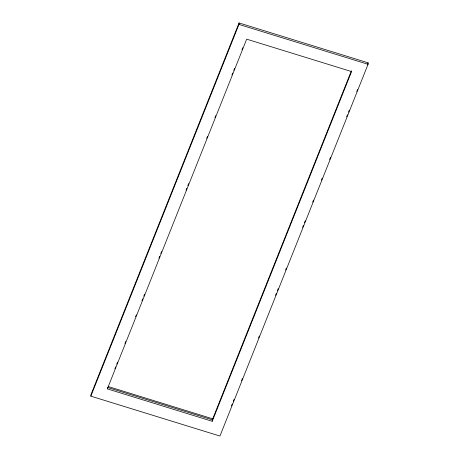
<?xml version="1.0" encoding="UTF-8"?>
<svg xmlns="http://www.w3.org/2000/svg" width="459" height="459" viewBox="0 0 459 459"><rect width="100%" height="100%" fill="white"/><g stroke="black" fill="none" stroke-linecap="round" stroke-linejoin="round"><path stroke-width="0.69" d="M90.848 396.157L90.939 394.7L239.059 22.95L368.152 62.843L368.061 64.3L219.941 436.05L90.848 396.157L238.967 24.407L239.059 22.95M107.337 388.882L246.678 39.164L351.571 71.575L212.224 421.293L107.337 388.882L107.4 387.912M212.224 421.293L212.322 419.836L351.399 70.784M114.865 368.772L115.657 366.775M116.718 364.107L117.515 362.111M124.946 343.458L125.743 341.462M135.566 316.813L136.363 314.817M141.934 300.829L142.732 298.826M143.793 296.164L144.591 294.167M158.923 258.193L159.715 256.197M160.782 253.534L161.574 251.532M185.993 190.25L186.79 188.253M187.851 185.585L188.649 183.589M206.693 138.291L207.491 136.294M214.921 117.642L215.719 115.645M231.91 75.006L232.707 73.01M233.769 70.347L234.566 68.345M241.996 49.692L242.794 47.696M231.451 405.945L232.248 403.949M233.31 401.281L234.101 399.284M241.537 380.631L242.335 378.629M258.526 337.99L259.324 335.994M275.515 295.355L276.312 293.353M277.374 290.69L278.165 288.694M285.601 270.035L286.399 268.039M302.59 227.4L303.388 225.403M304.449 222.735L305.241 220.739M312.677 202.086L313.474 200.084M321.438 180.1L322.229 178.098M329.665 159.445L330.463 157.448M346.654 116.81L347.452 114.807M348.513 112.145L349.31 110.149M356.741 91.49L357.538 89.494M367.361 64.845L368.152 62.843M238.967 24.407L368.061 64.3M108.284 386.553L212.844 418.86M107.429 387.425L212.322 419.836"/></g></svg>
